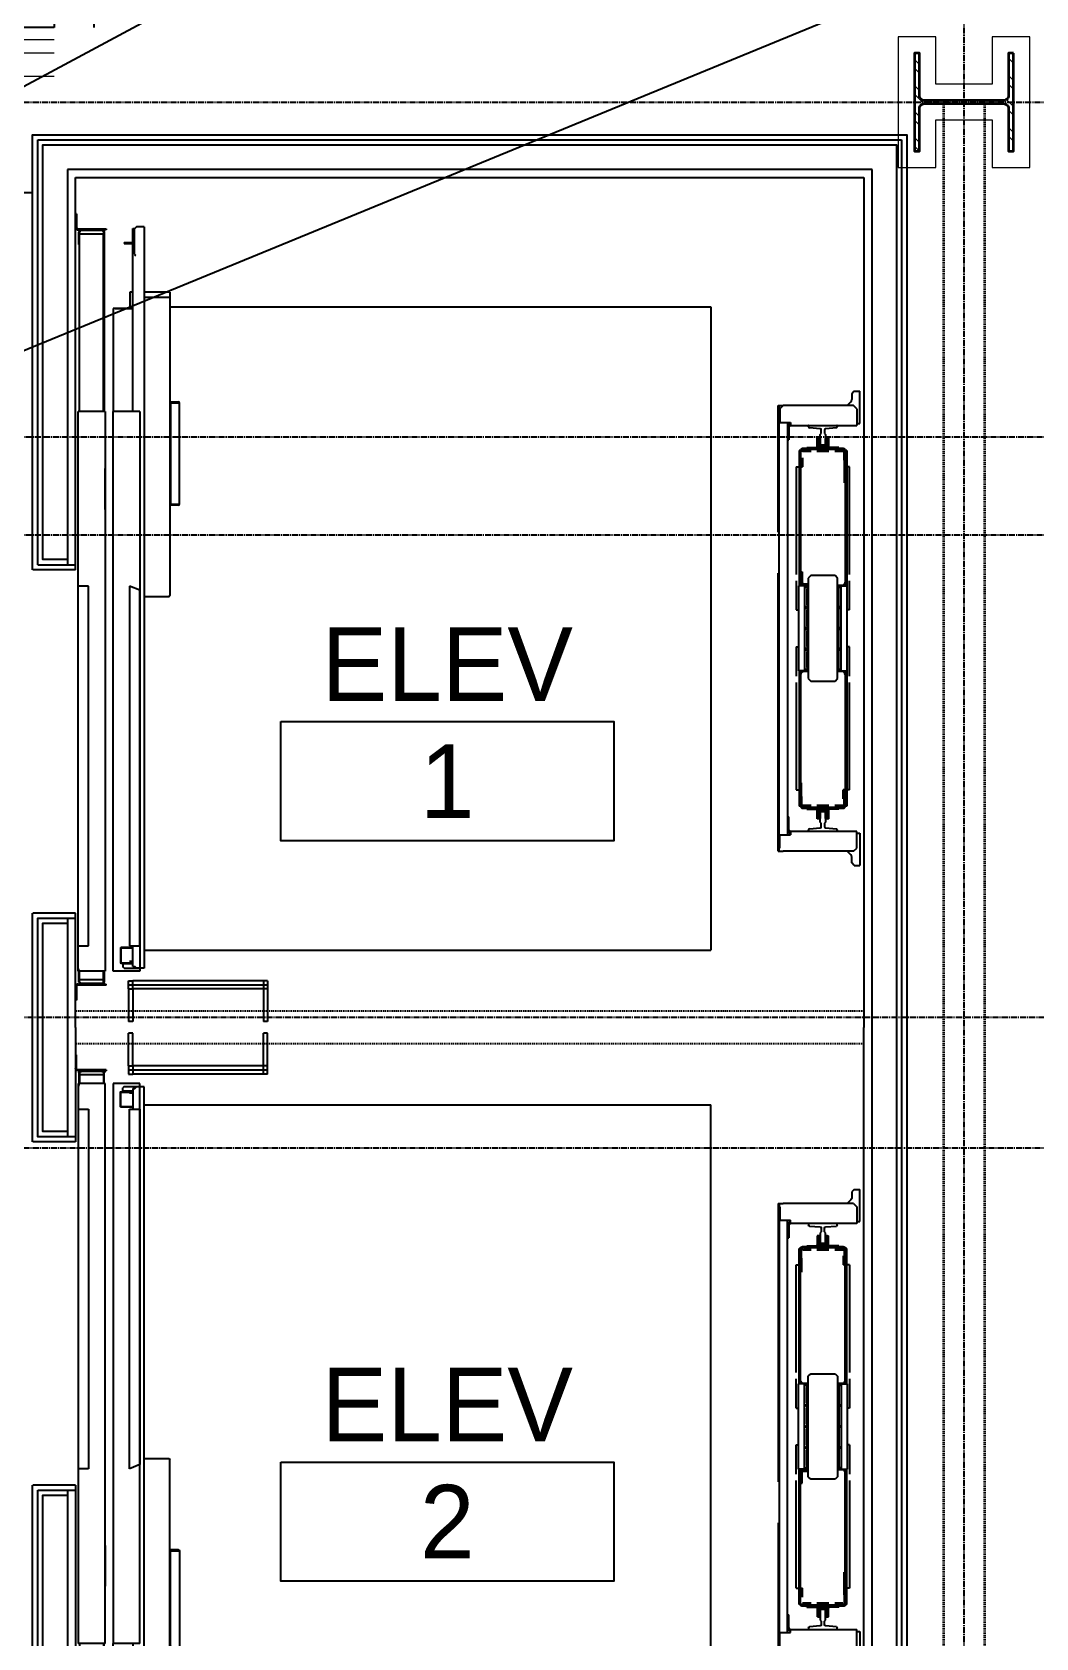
# Model space of a CAD drawing. Header units: inches. Extents: x -6955 to 13123, y -1334 to 3701.
# Drawn here: x 6319.3 to 6442.1, y 1777.6 to 1974.1 of the extents above; entities that cross this region are included whole.
import ezdxf
from ezdxf.enums import TextEntityAlignment as Align

# ---------------------------------------------------------------- set-up
doc = ezdxf.new("R2010")
doc.units = ezdxf.units.IN
doc.header["$MEASUREMENT"] = 0
doc.linetypes.add('CENTER2', pattern=[1.125, 0.75, -0.125, 0.125, -0.125])
doc.linetypes.add('HIDDEN2', pattern=[0.1875, 0.125, -0.0625])
for name, color, linetype, lineweight in [('A-Detl-Hatch', 1, 'Continuous', 18), ('A-Detl-Wide', 2, 'Continuous', 35), ('S-Detl-Hatch', 1, 'Continuous', 18), ('S-Detl-Wide', 3, 'Continuous', 35)]:
    doc.layers.add(name, color=color, linetype=linetype, lineweight=lineweight)
for name, color, linetype in [('A-Door', 7, 'Continuous'), ('A-Door-Head', 8, 'Continuous'), ('A-Flor-Case', 6, 'Continuous'), ('A-Flor-Evtr', 7, 'Continuous'), ('A-Flor-Pfix', 7, 'Continuous'), ('A-Grid(SmallScale)', 11, 'CENTER2'), ('A-Tag-Rm(Scale)', 7, 'Continuous'), ('A-Wall-Full', 7, 'Continuous'), ('A-Wall-Hatch Interior', 15, 'Continuous'), ('PIPESPC', 7, 'Continuous')]:
    doc.layers.add(name, color=color, linetype=linetype)
doc.layers.add('G-Anno-Nplt', color=140, linetype='Continuous', lineweight=18, plot=False)
doc.styles.add('G1DIM', font='arial.ttf')
doc.styles.add('ROMANS', font='ROMANS', dxfattribs={"height": 0.25})
doc.dimstyles.new('Aec-Arch-I-96', dxfattribs={"dimscale": 96, "dimtxt": 0.09375, "dimasz": 0.0625, "dimexe": 0.0625, "dimexo": 0.0625, "dimgap": 0.03125, "dimtad": 1, "dimdec": 3, "dimzin": 3, "dimdsep": 46, "dimlunit": 4, "dimtxsty": 'G1DIM', "dimblk": 'ARCHTICK', "dimcen": 0.09375, "dimclrt": 2, "dimazin": 2, "dimtfac": 0.75, "dimtdec": 3, "dimtix": 1, "dimtmove": 2, "dimatfit": 2, "dimldrblk": 'OPEN90', "dimfxl": 0.0625, "dimtolj": 1, "dimtzin": 0, "dimarcsym": 0})
doc.dimstyles.new('STANDARD$7', dxfattribs={"dimtxt": 0.09375, "dimasz": 0.125, "dimexe": 0.125, "dimexo": 0.09375, "dimgap": 0.0625, "dimtad": 1, "dimdec": 6, "dimzin": 3, "dimdsep": 46, "dimlunit": 4, "dimtxsty": 'ROMANS', "dimcen": 0.09375, "dimadec": 0, "dimazin": 0, "dimtfac": 0.09375, "dimtdec": 0, "dimtofl": 0, "dimtmove": 0, "dimatfit": 3, "dimfxl": 1, "dimfrac": 2, "dimtolj": 1, "dimtzin": 3, "dimarcsym": 0})

# ---------------------------------------------------------------- blocks, each defined once
blk = doc.blocks.new('Otis Elev. Gen 2')
at = {"layer": 'A-Flor-Evtr'}
for p, q in [((-71.91, 13.01), (-75.85, 13.01)), ((-75.85, 12.34), (-75.85, 13.01)), ((-75.85, 12.34), (-75.54, 12.02)), ((-75.54, 12.02), (-74.83, 12.02)), ((-74.55, 11.91), (-74.12, 11.47)), ((-73.72, 12.64), (-74.12, 12.25)), ((-74.12, 12.25), (-74.12, 3.62)), ((-73.72, 12.64), (-71.68, 12.64)), ((-71.91, 12.64), (-71.91, 13.01)), ((-71.68, 10.2), (-71.68, 12.64)), ((-19.94, 12.64), (-21.99, 12.64)), ((-21.99, 12.64), (-21.99, 10.2)), ((-21.76, 13.01), (-17.82, 13.01)), ((-21.76, 12.64), (-21.76, 13.01)), ((-19.55, 12.25), (-19.94, 12.64)), ((-19.55, 12.25), (-19.55, 3.62)), ((-19.12, 11.91), (-19.55, 11.47)), ((-18.13, 12.02), (-18.84, 12.02)), ((-17.82, 12.34), (-18.13, 12.02)), ((-17.82, 12.34), (-17.82, 13.01)), ((-71.68, 6.78), (-71.68, 10.2)), ((-71.64, 10.24), (-71.48, 10.24)), ((-71.36, 10.14), (-71.25, 8.8)), ((-68.96, 10.46), (-68.84, 10.46)), ((-68.96, 10.46), (-68.96, 9.16)), ((-68.84, 10.99), (-68.84, 6)), ((-68.72, 10.99), (-68.72, 6)), ((-68.61, 11.41), (-52.05, 11.41)), ((-68.61, 11.41), (-68.61, 11.23)), ((-68.61, 11.23), (-68.6, 11.23)), ((-67.43, 11.23), (-68.6, 11.23)), ((-67.43, 11.11), (-68.6, 11.11)), ((-68.6, 10.79), (-68.6, 11.11)), ((-68.6, 10.79), (-68.46, 10.79)), ((-68.57, 9.95), (-68.57, 10.79)), ((-68.46, 10.94), (-68.46, 9.95)), ((-67.43, 11.23), (-52.05, 11.23)), ((-67.43, 11.11), (-64.66, 11.11)), ((-53.44, 11.76), (-66.61, 11.76)), ((-66.61, 11.76), (-66.61, 11.41)), ((-52.98, 10.3), (-53.29, 9.99)), ((-53.29, 9.99), (-53.29, 7)), ((-40.69, 10.3), (-52.98, 10.3)), ((-49.09, 11.76), (-52.67, 11.76)), ((-52.11, 10.3), (-52.11, 10.85)), ((-41.62, 11.47), (-52.05, 11.47)), ((-52.05, 10.72), (-52.05, 11.47)), ((-41.62, 10.72), (-52.05, 10.72)), ((-52.05, 10.52), (-52.05, 10.3)), ((-51.99, 10.58), (-51.91, 10.58)), ((-51.85, 10.52), (-51.85, 10.3)), ((-49.49, 10.52), (-49.49, 10.3)), ((-49.43, 10.58), (-49.35, 10.58)), ((-49.29, 10.52), (-49.29, 10.3)), ((-49.09, 11.76), (-49.09, 11.47)), ((-46.93, 10.52), (-46.93, 10.3)), ((-46.87, 10.58), (-46.79, 10.58)), ((-46.73, 10.52), (-46.73, 10.3)), ((-41, 11.76), (-44.58, 11.76)), ((-44.58, 11.76), (-44.58, 11.47)), ((-44.37, 10.52), (-44.37, 10.3)), ((-44.32, 10.58), (-44.24, 10.58)), ((-44.18, 10.52), (-44.18, 10.3)), ((-41.82, 10.52), (-41.82, 10.3)), ((-41.76, 10.58), (-41.68, 10.58)), ((-41.62, 10.72), (-41.62, 11.47)), ((-41.62, 11.41), (-25.06, 11.41)), ((-41.62, 11.23), (-26.24, 11.23)), ((-41.62, 10.52), (-41.62, 10.3)), ((-41.56, 10.85), (-41.56, 10.3)), ((-40.38, 9.99), (-40.69, 10.3)), ((-40.38, 7), (-40.38, 9.99)), ((-27.06, 11.76), (-40.23, 11.76)), ((-27.06, 11.76), (-27.06, 11.41)), ((-27.06, 11.23), (-27.06, 10.97)), ((-26.04, 11.09), (-27.06, 11.09)), ((-25.96, 10.97), (-27.06, 10.97)), ((-25.07, 11.23), (-26.24, 11.23)), ((-26.24, 11.23), (-26.24, 11.11)), ((-25.07, 11.11), (-26.24, 11.11)), ((-25.21, 9.95), (-25.21, 10.97)), ((-25.1, 11.09), (-25.19, 11.09)), ((-25.1, 9.95), (-25.1, 11.09)), ((-25.07, 11.23), (-25.06, 11.23)), ((-25.06, 11.41), (-25.06, 11.23)), ((-24.95, 6), (-24.95, 10.99)), ((-24.83, 6), (-24.83, 10.99)), ((-24.71, 10.46), (-24.83, 10.46)), ((-24.71, 10.46), (-24.71, 9.16)), ((-22.42, 8.8), (-22.31, 10.14)), ((-22.19, 10.24), (-22.03, 10.24)), ((-21.99, 10.2), (-21.99, 6.78)), ((-71.25, 8.18), (-71.36, 6.85)), ((-71.12, 8.69), (-70.67, 8.69)), ((-70.67, 8.3), (-71.12, 8.3)), ((-70.67, 8.69), (-70.55, 8.8)), ((-70.55, 8.18), (-70.67, 8.3)), ((-70.55, 8.8), (-69.28, 8.8)), ((-69.28, 8.18), (-70.55, 8.18)), ((-70.15, 9.2), (-69.08, 9.2)), ((-70.15, 9.08), (-70.15, 9.2)), ((-70.15, 9.08), (-69.08, 9.08)), ((-70.15, 9.07), (-69.15, 9.07)), ((-70.15, 8.88), (-70.15, 9.07)), ((-69.23, 8.88), (-70.15, 8.88)), ((-70.15, 8.88), (-70.09, 8.82)), ((-70.15, 8.11), (-70.09, 8.17)), ((-70.15, 8.11), (-69.23, 8.11)), ((-70.15, 7.91), (-70.15, 8.11)), ((-69.15, 7.91), (-70.15, 7.91)), ((-69.08, 7.91), (-70.15, 7.91)), ((-70.15, 7.91), (-70.15, 7.79)), ((-69.27, 8.82), (-70.09, 8.82)), ((-70.09, 8.17), (-69.27, 8.17)), ((-69.9, 9.08), (-69.9, 9.07)), ((-69.9, 7.91), (-69.9, 7.91)), ((-69.51, 9.08), (-69.51, 9.07)), ((-69.51, 7.91), (-69.51, 7.91)), ((-69.28, 8.8), (-69.24, 8.77)), ((-69.24, 8.22), (-69.28, 8.18)), ((-69.15, 9.01), (-69.27, 8.82)), ((-69.15, 7.98), (-69.27, 8.17)), ((-69.24, 8.77), (-69.24, 8.22)), ((-69.21, 8.76), (-69.03, 8.88)), ((-69.21, 8.23), (-69.21, 8.76)), ((-69.03, 8.1), (-69.21, 8.23)), ((-69.15, 8.19), (-69.15, 8.8)), ((-68.96, 8.96), (-68.96, 8.03)), ((-68.96, 8.88), (-68.96, 8.1)), ((-68.57, 7.74), (-68.57, 9.24)), ((-68.46, 9.24), (-68.46, 7.74)), ((-25.21, 7.74), (-25.21, 9.24)), ((-25.1, 7.74), (-25.1, 9.24)), ((-24.71, 8.03), (-24.71, 8.96)), ((-24.71, 8.1), (-24.71, 8.88)), ((-24.64, 8.88), (-24.46, 8.76)), ((-24.64, 8.1), (-24.46, 8.23)), ((-24.59, 9.2), (-23.52, 9.2)), ((-24.59, 9.08), (-23.52, 9.08)), ((-23.52, 7.91), (-24.59, 7.91)), ((-24.52, 9.07), (-23.52, 9.07)), ((-24.52, 9.01), (-24.4, 8.82)), ((-24.52, 8.8), (-24.52, 8.19)), ((-24.52, 7.98), (-24.4, 8.17)), ((-23.52, 7.91), (-24.52, 7.91)), ((-24.46, 8.76), (-24.46, 8.23)), ((-23.52, 8.88), (-24.44, 8.88)), ((-24.44, 8.11), (-23.52, 8.11)), ((-24.43, 8.77), (-24.39, 8.8)), ((-24.43, 8.22), (-24.43, 8.77)), ((-24.39, 8.18), (-24.43, 8.22)), ((-23.58, 8.82), (-24.4, 8.82)), ((-24.4, 8.17), (-23.58, 8.17)), ((-24.39, 8.8), (-23.12, 8.8)), ((-23.12, 8.18), (-24.39, 8.18)), ((-24.16, 9.07), (-24.16, 9.08)), ((-24.16, 7.91), (-24.16, 7.91)), ((-23.77, 9.07), (-23.77, 9.08)), ((-23.77, 7.91), (-23.77, 7.91)), ((-23.52, 8.88), (-23.58, 8.82)), ((-23.52, 8.11), (-23.58, 8.17)), ((-23.52, 9.08), (-23.52, 9.2)), ((-23.52, 9.07), (-23.52, 8.88)), ((-23.52, 8.11), (-23.52, 7.91)), ((-23.52, 7.91), (-23.52, 7.79)), ((-23.12, 8.8), (-23, 8.69)), ((-23, 8.3), (-23.12, 8.18)), ((-23, 8.69), (-22.55, 8.69)), ((-22.55, 8.3), (-23, 8.3)), ((-22.31, 6.85), (-22.42, 8.18)), ((-71.68, 4.53), (-71.68, 6.78)), ((-71.48, 6.74), (-71.64, 6.74)), ((-69.08, 7.79), (-70.15, 7.79)), ((-68.96, 6.52), (-68.96, 7.82)), ((-68.96, 6.52), (-68.84, 6.52)), ((-68.57, 5.89), (-68.57, 7.04)), ((-68.46, 7.04), (-68.46, 6.01)), ((-67.71, 6.01), (-66.61, 6.01)), ((-66.61, 5.76), (-66.61, 6.01)), ((-53.76, 5.94), (-52.49, 5.94)), ((-53.76, 5.76), (-53.76, 5.94)), ((-53.29, 7), (-52.98, 6.68)), ((-52.98, 6.68), (-40.69, 6.68)), ((-52.29, 6.13), (-52.29, 6.68)), ((-52.11, 6.13), (-52.11, 6.68)), ((-52.05, 6.68), (-52.05, 6.46)), ((-52.05, 6.26), (-41.62, 6.26)), ((-52.05, 6.26), (-52.05, 5.51)), ((-51.99, 6.41), (-51.91, 6.41)), ((-51.85, 6.68), (-51.85, 6.46)), ((-49.49, 6.68), (-49.49, 6.46)), ((-49.43, 6.41), (-49.35, 6.41)), ((-49.29, 6.68), (-49.29, 6.46)), ((-46.93, 6.68), (-46.93, 6.46)), ((-46.87, 6.41), (-46.79, 6.41)), ((-46.73, 6.68), (-46.73, 6.46)), ((-44.37, 6.68), (-44.37, 6.46)), ((-44.32, 6.41), (-44.24, 6.41)), ((-44.18, 6.68), (-44.18, 6.46)), ((-41.82, 6.68), (-41.82, 6.46)), ((-41.76, 6.41), (-41.68, 6.41)), ((-41.62, 6.68), (-41.62, 6.46)), ((-41.62, 6.26), (-41.62, 5.51)), ((-41.56, 6.68), (-41.56, 6.13)), ((-40.69, 6.68), (-40.38, 7)), ((-25.27, 6.05), (-25.07, 6.05)), ((-25.21, 6.05), (-25.21, 7.04)), ((-25.1, 6.19), (-25.1, 7.04)), ((-24.71, 6.52), (-24.83, 6.52)), ((-24.71, 6.52), (-24.71, 7.82)), ((-23.52, 7.79), (-24.59, 7.79)), ((-22.03, 6.74), (-22.19, 6.74)), ((-21.99, 6.78), (-21.99, 4.53)), ((-72.04, 4.53), (-71.68, 4.53)), ((-72.04, 3.23), (-72.04, 4.53)), ((-72.04, 4.16), (-21.57, 4.16)), ((-71.48, 4.33), (-69.9, 4.33)), ((-69.9, 4.16), (-69.9, 4.33)), ((-68.61, 5.76), (-52.05, 5.76)), ((-68.61, 5.76), (-68.61, 5.58)), ((-68.61, 5.58), (-52.05, 5.58)), ((-68.48, 5.89), (-68.57, 5.89)), ((-66.61, 5.89), (-67.63, 5.89)), ((-66.61, 5.22), (-66.61, 5.58)), ((-66.61, 5.22), (-53.44, 5.22)), ((-52.67, 5.22), (-49.09, 5.22)), ((-52.05, 5.51), (-41.62, 5.51)), ((-49.09, 5.22), (-49.09, 5.51)), ((-44.58, 5.22), (-44.58, 5.51)), ((-44.58, 5.22), (-41, 5.22)), ((-41.62, 5.76), (-25.06, 5.76)), ((-41.62, 5.58), (-25.06, 5.58)), ((-40.23, 5.22), (-27.06, 5.22)), ((-26.24, 5.88), (-27.94, 5.88)), ((-27.06, 5.22), (-27.06, 5.58)), ((-26.24, 5.88), (-25.07, 5.88)), ((-25.06, 5.76), (-25.06, 5.58)), ((-22.19, 4.33), (-23.77, 4.33)), ((-23.77, 4.16), (-23.77, 4.33)), ((-21.99, 4.53), (-21.57, 4.53)), ((-21.63, 4.16), (-21.63, 4.53)), ((-21.57, 3.23), (-21.57, 4.53)), ((-74.12, 3.62), (-73.72, 3.23)), ((-74.12, 3.02), (-74.12, 3.62)), ((-19.55, 3.14), (-74.12, 3.14)), ((-58.61, 3.02), (-74.12, 3.02)), ((-73.72, 3.23), (-72.04, 3.23)), ((-19.55, 3.02), (-53.61, 3.02)), ((-19.94, 3.23), (-21.57, 3.23)), ((-19.55, 3.02), (-19.55, 3.62)), ((-86.2, -71.44), (-86.2, -5.24)), ((-86.2, -5.24), (-7.46, -5.24)), ((-7.46, -74.6), (-7.46, -5.24)), ((-3.71, -59.49), (-3.71, -75.99)), ((-3.71, -59.49), (1.29, -59.49)), ((-3.71, -59.99), (1.29, -59.99)), ((-3.21, -76.49), (-3.21, -59.49)), ((-2.71, -59.49), (-2.71, -75.99)), ((1.29, -59.49), (1.29, -59.99)), ((-74.54, -71.32), (-74.54, -70.38)), ((-74.48, -71.32), (-74.48, -70.38)), ((-74.42, -70.26), (-74.42, -70.32)), ((-62.04, -70.26), (-74.42, -70.26)), ((-74.42, -71.36), (-74.42, -70.32)), ((-62.04, -70.26), (-62.04, -70.32)), ((-62.04, -71.36), (-62.04, -70.32)), ((-61.92, -70.38), (-61.92, -71.32)), ((-87.96, -71.44), (-87.96, -74.6)), ((-87.96, -71.44), (-50.86, -71.44)), ((-87.32, -71.44), (-87.32, -74.6)), ((-74.42, -71.36), (-62.04, -71.36)), ((-73.67, -71.38), (-74.42, -71.38)), ((-73.67, -71.44), (-73.67, -71.38)), ((-50.75, -74.6), (-50.75, -71.55)), ((-95.97, -74.6), (-95.97, -75.55)), ((-95.97, -74.6), (-5.26, -74.6)), ((-5.26, -74.6), (-5.26, -75.55)), ((-95.97, -75.55), (-95.74, -75.78)), ((-95.78, -75.96), (-95.78, -75.74)), ((-73.39, -75.96), (-95.78, -75.96)), ((-92.61, -75.78), (-95.74, -75.78)), ((-94.04, -77.03), (-94.04, -75.96)), ((-93.93, -77.03), (-93.93, -75.96)), ((-92.61, -75.78), (-92.49, -75.67)), ((-92.49, -75.67), (-92.37, -75.78)), ((-87.96, -75.96), (-87.96, -76.36)), ((-87.96, -76.36), (-85.98, -76.36)), ((-85.98, -78.16), (-85.98, -75.96)), ((-85.97, -75.96), (-85.97, -78.39)), ((-73.39, -75.13), (-73.39, -78.4)), ((-73.39, -75.13), (-4.87, -75.13)), ((-51.5, -75.13), (-52, -76.38)), ((-52, -76.38), (-8, -76.38)), ((-8, -75.13), (-51.5, -75.13)), ((-5.46, -75.96), (-8.05, -75.96)), ((-8, -76.38), (-8, -75.13)), ((-7.76, -75.96), (-7.76, -77.39)), ((-7.71, -75.96), (-7.71, -77.39)), ((-6.05, -76.13), (-6.05, -76.4)), ((-6.04, -76.07), (-6.02, -76.07)), ((-6, -76.13), (-6, -76.4)), ((-5.92, -77.39), (-5.92, -76.13)), ((-5.87, -75.96), (-5.87, -76.13)), ((-5.87, -77.39), (-5.87, -76.13)), ((-5.79, -75.96), (-5.79, -77.21)), ((-5.5, -75.78), (-5.26, -75.55)), ((-5.46, -75.96), (-5.46, -75.74)), ((-5.24, -77.05), (-5.24, -75.13)), ((-4.87, -75.13), (-4.87, -78.4)), ((-3.71, -76.49), (-3.71, -75.99)), ((-2.71, -75.99), (-3.71, -75.99)), ((-2.71, -76.49), (-3.71, -76.49)), ((-2.71, -76.49), (-2.71, -75.99)), ((-2.71, -75.99), (1.29, -75.99)), ((-2.71, -76.49), (1.29, -76.49)), ((1.29, -75.99), (1.29, -76.49)), ((-94.04, -77.03), (-93.93, -77.03)), ((-85.97, -78.16), (-85.98, -78.16)), ((-85.97, -78.39), (-73.39, -78.39)), ((-4.87, -78.4), (-73.39, -78.4)), ((-7.65, -77.45), (-5.98, -77.45)), ((-7.65, -77.5), (-5.98, -77.5)), ((-5.79, -77.21), (-5.87, -77.21)), ((-5.79, -77.21), (-5.4, -77.21)), ((-5.24, -77.05), (-5.4, -77.21)), ((-95.71, -82.68), (-95.71, -79.25)), ((-95.71, -79.25), (-95.59, -79.25)), ((-95.59, -79.25), (-95.59, -82.68)), ((-95.52, -79.74), (-95.59, -79.74)), ((-95.59, -79.81), (-95.52, -79.81)), ((-95.52, -79.74), (-95.52, -82.3)), ((-95.32, -79.55), (-95.32, -79.47)), ((-95.32, -79.47), (-73.39, -79.47)), ((-95.32, -79.55), (-95.08, -79.55)), ((-95.08, -79.47), (-95.08, -79.57)), ((-95.08, -79.57), (-95.08, -82.5)), ((-73.39, -79.57), (-95.08, -79.57)), ((-73.39, -79.38), (-73.39, -82.66)), ((-73.39, -79.38), (-4.87, -79.38)), ((-61.39, -79.38), (-66.39, -79.38)), ((-4.87, -79.38), (-4.87, -82.66)), ((-4.87, -79.47), (-3.59, -79.47)), ((-3.82, -79.57), (-4.87, -79.57)), ((-3.82, -79.47), (-3.82, -79.57)), ((-3.59, -79.55), (-3.82, -79.55)), ((-3.82, -79.57), (-3.82, -82.5)), ((-3.59, -79.55), (-3.59, -79.47)), ((-3.39, -79.74), (-3.31, -79.74)), ((-3.39, -79.74), (-3.39, -82.3)), ((-3.31, -79.81), (-3.39, -79.81)), ((-3.19, -79.25), (-3.31, -79.25)), ((-3.31, -82.68), (-3.31, -79.25)), ((-3.19, -79.25), (-3.19, -82.68)), ((-73.39, -82.5), (-95.32, -82.5)), ((-93.82, -82.58), (-93.82, -82.5)), ((-52, -81.41), (-52, -82.66)), ((-8, -81.41), (-52, -81.41)), ((-8, -82.66), (-8, -81.41)), ((-5.08, -82.58), (-5.08, -82.5)), ((-3.59, -82.5), (-4.87, -82.5)), ((-97.56, -82.87), (-97.56, -82.99)), ((-97.56, -82.87), (-95.91, -82.87)), ((-93.82, -82.58), (-95.32, -82.58)), ((-4.87, -82.66), (-73.39, -82.66)), ((-3.59, -82.58), (-5.08, -82.58)), ((-3, -82.87), (-1.34, -82.87)), ((-1.34, -82.87), (-1.34, -82.99))]:
    blk.add_line(p, q, dxfattribs=at)
at = {"layer": 'A-Flor-Evtr', "linetype": 'HIDDEN2'}
blk.add_line((0, 13.51), (0, -82.99), dxfattribs=at)
at = {"layer": 'A-Flor-Evtr'}
for centre, radius, start, end in [((-74.83, 11.63), 0.394, 45, 90), ((-18.84, 11.63), 0.394, 90, 135), ((-71.64, 10.2), 0.0394, 90, 180), ((-71.48, 10.13), 0.118, 4.6316, 90), ((-68.6, 10.99), 0.241, 90, 180), ((-68.6, 10.99), 0.118, 90, 180), ((-52.49, 10.85), 0.376, 0, 90), ((-51.99, 10.52), 0.0591, 90, 180), ((-51.91, 10.52), 0.0591, 360, 90), ((-51.79, 10.48), 0.0591, 180, 273.6144), ((-50.67, -7.26), 17.72, 86.3856, 93.6144), ((-49.55, 10.48), 0.0591, 266.3856, 360), ((-49.43, 10.52), 0.0591, 90, 180), ((-49.35, 10.52), 0.0591, 360, 90), ((-49.23, 10.48), 0.0591, 180, 273.6144), ((-48.11, -7.26), 17.72, 86.3856, 93.6144), ((-46.99, 10.48), 0.0591, 266.3856, 360), ((-46.87, 10.52), 0.0591, 90, 180), ((-46.79, 10.52), 0.0591, 360, 90), ((-46.67, 10.48), 0.0591, 180, 273.6144), ((-45.55, -7.26), 17.72, 86.3856, 93.6144), ((-44.43, 10.48), 0.0591, 266.3856, 360), ((-44.32, 10.52), 0.0591, 90, 180), ((-44.24, 10.52), 0.0591, 360, 90), ((-44.12, 10.48), 0.0591, 180, 273.6144), ((-43, -7.26), 17.72, 86.3856, 93.6144), ((-41.88, 10.48), 0.0591, 266.3856, 360), ((-41.76, 10.52), 0.0591, 90, 180), ((-41.68, 10.52), 0.0591, 360, 90), ((-41.18, 10.85), 0.376, 90, 180), ((-25.07, 10.99), 0.241, 0, 90), ((-25.07, 10.99), 0.118, 0, 90), ((-22.19, 10.13), 0.118, 90, 175.3684), ((-22.03, 10.2), 0.0394, 0, 90), ((-71.12, 8.81), 0.126, 184.6316, 270), ((-71.12, 8.17), 0.126, 90, 175.3684), ((-69.15, 8.88), 0.19, 0, 90), ((-69.15, 8.88), 0.125, 0, 90), ((-69.15, 8.1), 0.19, 270, 0), ((-69.15, 8.1), 0.125, 270, 0), ((-69.08, 8.96), 0.238, 0, 90), ((-69.08, 8.96), 0.118, 0, 90), ((-69.08, 8.03), 0.238, 270, 0), ((-69.08, 8.03), 0.118, 270, 0), ((-24.59, 8.96), 0.238, 90, 180), ((-24.59, 8.03), 0.238, 180, 270), ((-24.59, 8.96), 0.118, 90, 180), ((-24.52, 8.88), 0.19, 90, 180), ((-24.52, 8.1), 0.19, 180, 270), ((-24.59, 8.03), 0.118, 180, 270), ((-24.52, 8.88), 0.125, 90, 180), ((-24.52, 8.1), 0.125, 180, 270), ((-22.55, 8.81), 0.126, 270, 355.3684), ((-22.55, 8.17), 0.126, 4.6316, 90), ((-71.64, 6.78), 0.0394, 180, 270), ((-71.48, 6.86), 0.118, 270, 355.3684), ((-68.6, 6), 0.241, 180, 270), ((-68.6, 6), 0.118, 180, 270), ((-52.49, 6.13), 0.376, 270, 0), ((-52.49, 6.13), 0.197, 270, 0), ((-51.99, 6.46), 0.0591, 180, 270), ((-51.91, 6.46), 0.0591, 270, 0), ((-51.79, 6.5), 0.0591, 86.3856, 180), ((-50.67, 24.24), 17.72, 266.3856, 273.6144), ((-49.55, 6.5), 0.0591, 0, 93.6144), ((-49.43, 6.46), 0.0591, 180, 270), ((-49.35, 6.46), 0.0591, 270, 0), ((-49.23, 6.5), 0.0591, 86.3856, 180), ((-48.11, 24.24), 17.72, 266.3856, 273.6144), ((-46.99, 6.5), 0.0591, 0, 93.6144), ((-46.87, 6.46), 0.0591, 180, 270), ((-46.79, 6.46), 0.0591, 270, 0), ((-46.67, 6.5), 0.0591, 86.3856, 180), ((-45.55, 24.24), 17.72, 266.3856, 273.6144), ((-44.43, 6.5), 0.0591, 0, 93.6144), ((-44.32, 6.46), 0.0591, 180, 270), ((-44.24, 6.46), 0.0591, 270, 0), ((-44.12, 6.5), 0.0591, 86.3856, 180), ((-43, 24.24), 17.72, 266.3856, 273.6144), ((-41.88, 6.5), 0.0591, 0, 93.6144), ((-41.76, 6.46), 0.0591, 180, 270), ((-41.68, 6.46), 0.0591, 270, 0), ((-41.18, 6.13), 0.376, 180, 270), ((-25.07, 6), 0.241, 270, 0), ((-25.07, 6), 0.118, 270, 0), ((-22.19, 6.86), 0.118, 184.6316, 270), ((-22.03, 6.78), 0.0394, 270, 0), ((-71.48, 4.53), 0.365, 180, 270), ((-71.48, 4.53), 0.197, 180, 270), ((-22.19, 4.53), 0.365, 270, 0), ((-22.19, 4.53), 0.197, 270, 0), ((-74.42, -70.38), 0.119, 90, 180), ((-74.42, -70.38), 0.0591, 90, 180), ((-62.04, -70.38), 0.119, 0, 90), ((-74.42, -71.32), 0.119, 180, 270), ((-74.42, -71.32), 0.0591, 180, 270), ((-62.04, -71.32), 0.119, 270, 0), ((-50.86, -71.55), 0.111, 0, 90), ((-5.96, -76.13), 0.0886, 0, 180), ((-5.96, -76.13), 0.0408, 0, 180), ((-5.97, -75.96), 0.133, 303.3328, 318.0445), ((-7.65, -77.39), 0.111, 180, 270), ((-7.65, -77.39), 0.063, 180, 270), ((-5.98, -77.39), 0.111, 270, 0), ((-5.98, -77.39), 0.063, 270, 0), ((-95.32, -79.74), 0.276, 90, 180), ((-95.32, -79.74), 0.197, 90, 180), ((-3.59, -79.74), 0.276, 0, 90), ((-3.59, -79.74), 0.197, 0, 90), ((-95.32, -82.3), 0.276, 180, 270), ((-95.32, -82.3), 0.197, 180, 270), ((-3.59, -82.3), 0.276, 270, 0), ((-3.59, -82.3), 0.197, 270, 0), ((-95.91, -82.68), 0.315, 270, 0), ((-95.91, -82.68), 0.197, 270, 0), ((-3, -82.68), 0.315, 180, 270), ((-3, -82.68), 0.197, 180, 270)]:
    blk.add_arc(centre, radius, start, end, dxfattribs=at)
at = {"layer": 'A-Wall-Full'}
for p, q in [((-102, -82.99), (-102, 13.51)), ((-102, 13.51), (2, 13.51)), ((-54, -82.99), (-102, -82.99)), ((-54, -82.99), (-54, -88.24)), ((2, -82.99), (-12, -82.99)), ((-12, -82.99), (-12, -88.24))]:
    blk.add_line(p, q, dxfattribs=at)
blk = doc.blocks.new('Elev-otis gen2')
at = {"layer": 'A-Wall-Full'}
for points in [[(57.25, -109), (4, -109), (4, -2), (222.5, -2), (222.5, -109), (169.25, -109)], [(127.25, -109), (99.25, -109)]]:
    blk.add_lwpolyline(points, dxfattribs=at)
at = {"layer": 'A-Wall-Hatch Interior'}
for p, q in [((4.625, -108.375), (4.625, -2.625)), ((4.625, -2.625), (221.875, -2.625)), ((218.25, -6.25), (8.25, -6.25)), ((8.25, -6.25), (8.25, -104.75)), ((56.625, -108.375), (56.625, -103.75)), ((169.875, -108.375), (169.875, -103.75)), ((8.25, -104.75), (56.625, -104.75)), ((99.875, -104.75), (126.625, -104.75)), ((169.875, -104.75), (218.25, -104.75)), ((56.625, -108.375), (4.625, -108.375)), ((221.875, -108.375), (169.875, -108.375))]:
    blk.add_line(p, q, dxfattribs=at)
for points in [[(56, -104.75), (56, -107.75), (5.25, -107.75), (5.25, -3.25), (221.25, -3.25), (221.25, -107.75), (170.5, -107.75), (170.5, -104.75)], [(126.625, -103.75), (126.625, -108.375), (99.875, -108.375), (99.875, -103.75)], [(126, -104.75), (126, -107.75), (100.5, -107.75), (100.5, -104.75)]]:
    blk.add_lwpolyline(points, dxfattribs=at)
blk.add_blockref('Otis Elev. Gen 2', (111.25, -20.758))
at = {"xscale": -1}
blk.add_blockref('Otis Elev. Gen 2', (115.25, -20.758), dxfattribs=at)
blk = doc.blocks.new('*U19')
at = {"layer": 'A-Detl-Hatch'}
h = blk.add_hatch(dxfattribs=at)
h.set_pattern_fill('ANSI32', color=256, scale=6, style=0)
h.set_pattern_definition([(45, (0, -6.06), (-1.591, 1.591), []), (45, (1.0607, -6.06), (-1.591, 1.591), [])])
edge = h.paths.add_edge_path()
edge.add_line((6, -12.12), (6, -11.515))
edge.add_line((6, -11.515), (0.795, -11.515))
edge.add_arc((0.795, -10.915), 0.6, 180, 270, ccw=False)
edge.add_line((0.195, -10.915), (0.195, -1.205))
edge.add_arc((0.795, -1.205), 0.6, 90, 180, ccw=False)
edge.add_line((0.795, -0.605), (6, -0.605))
edge.add_line((6, -0.605), (6, 0))
edge.add_line((6, 0), (-6, 0))
edge.add_line((-6, 0), (-6, -0.605))
edge.add_line((-6, -0.605), (-0.795, -0.605))
edge.add_arc((-0.795, -1.205), 0.6, 0, 90, ccw=False)
edge.add_line((-0.195, -1.205), (-0.195, -10.915))
edge.add_arc((-0.795, -10.915), 0.6, 270, 360, ccw=False)
edge.add_line((-0.795, -11.515), (-6, -11.515))
edge.add_line((-6, -11.515), (-6, -12.12))
edge.add_line((-6, -12.12), (6, -12.12))
at = {"color": 0, "linetype": 'ByBlock'}
blk.add_lwpolyline([(6, -12.12), (6, -11.515), (0.795, -11.515, -0.4142136), (0.195, -10.915), (0.195, -1.205, -0.4142136), (0.795, -0.605), (6, -0.605), (6, 0), (-6, 0), (-6, -0.605), (-0.795, -0.605, -0.4142136), (-0.195, -1.205), (-0.195, -10.915, -0.4142136), (-0.795, -11.515), (-6, -11.515), (-6, -12.12)], format="xyb", close=True, dxfattribs=at)
blk = doc.blocks.new('W12X65')
at = {"layer": 'S-Detl-Hatch'}
blk.add_lwpolyline([(13860.59, -7310.28), (13860.59, -7305.67), (13854.79, -7305.67), (13854.79, -7298.76), (13860.59, -7298.76), (13860.59, -7294.16), (13844.59, -7294.16), (13844.59, -7298.76), (13850.4, -7298.76), (13850.4, -7305.67), (13844.59, -7305.67), (13844.59, -7310.28)], close=True, dxfattribs=at)
at = {"layer": 'A-Detl-Wide'}
blk.add_blockref('*U19', (13852.59, -7296.16), dxfattribs=at)
blk = doc.blocks.new('shower head')
for p, q in [((0.5, 0.25), (4.48, 0.25)), ((6.04, 1.5), (4.5, 1.5)), ((0.5, -0.25), (4.48, -0.25)), ((6.02, -1.5), (4.49, -1.5))]:
    blk.add_line(p, q)
blk.add_lwpolyline([(0, -1.12), (0.5, -1.12), (0.5, 1.12), (0, 1.12)], close=True)
at = {"extrusion": (0, 0, -1)}
for centre, start_param, end_param in [((4.5, 0), 4.878708, 10.826996), ((6.02, 0), 6.265998, 9.430839)]:
    blk.add_ellipse(centre, major_axis=(0, 1.5), ratio=0.483735, start_param=start_param, end_param=end_param, dxfattribs=at)
blk.add_open_spline([(4.48, 0.25), (4.49, 0.2), (4.49, 0.16), (4.49, 0.11), (4.5, 0.04), (4.5, -0.04), (4.49, -0.11), (4.49, -0.16), (4.49, -0.21), (4.48, -0.25)], degree=3, knots=[7.6339989, 7.6339989, 7.6339989, 7.6339989, 7.7552894, 7.7552894, 7.7552894, 7.9540134, 7.9540134, 7.9540134, 8.074038, 8.074038, 8.074038, 8.074038])
blk = doc.blocks.new('shower door')
at = {"layer": 'A-Flor-Case'}
for p, q in [((-31, -1), (-31, 0)), ((-29, 0), (-31, 0)), ((-29, -1), (-29, 0)), ((0, 0), (-2, 0)), ((-2, 0), (-2, -1)), ((-59.99, -1.26), (-57.99, -1.26)), ((-57.99, -2.26), (-57.99, -1.26)), ((-57.99, -1.76), (-31, -1.76)), ((-29, -1), (-31, -1)), ((-31, -1.26), (-29, -1.26)), ((-31, -2.26), (-31, -1.26)), ((-2, -0.5), (-29, -0.5)), ((-29, -1.26), (-29, -2.26)), ((0, -1), (-2, -1)), ((-2, -1), (0, -1)), ((-59.99, -2.26), (-57.99, -2.26)), ((-31, -2.26), (-29, -2.26))]:
    blk.add_line(p, q, dxfattribs=at)
blk = doc.blocks.new('30x34 shower')
at = {"layer": 'A-Flor-Pfix'}
for p, q in [((0, -34), (0, 0)), ((60, 0), (0, 0)), ((60, -34), (60, 0)), ((28.75, -16.18), (1.94, -1.94)), ((57, -1.5), (3, -1.5)), ((58.06, -1.94), (31.25, -16.18)), ((1.5, -3), (1.5, -29.5)), ((58.5, -3), (58.5, -29.5)), ((28.75, -17.82), (1.94, -30.56)), ((58.06, -30.56), (31.25, -17.82)), ((57, -31), (3, -31)), ((60, -34), (0, -34))]:
    blk.add_line(p, q, dxfattribs=at)
blk.add_circle((30, -17), 1.5, dxfattribs=at)
for centre, start, end in [((3, -3), 90, 180), ((57, -3), 0, 90), ((3, -29.5), 180, 270), ((57, -29.5), 270, 0)]:
    blk.add_arc(centre, 1.5, start, end, dxfattribs=at)
at = {"xscale": -1, "rotation": 179.9999999999999}
blk.add_blockref('shower door', (60, -34), dxfattribs=at)
at = {"layer": 'A-Flor-Pfix', "rotation": 180.0000000001253}
blk.add_blockref('shower head', (60, -16.5), dxfattribs=at)
blk = doc.blocks.new('36in door')
blk.add_lwpolyline([(-1.5, -36), (0, -36), (0, 0), (-1.5, 0)], close=True)
blk.add_arc((0, 0), 36, 180, 270)
blk = doc.blocks.new('Toiliet American Std Cadet Pro')
for p, q in [((0, 8.06), (0, -8.06)), ((5.84, 9.06), (1, 9.06)), ((6.84, 7.9), (6.84, 8.06)), ((7.53, 6.52), (7, 7.36)), ((7.69, -5.98), (7.69, 5.98)), ((7, -7.36), (7.53, -6.52)), ((1, -9.06), (5.84, -9.06)), ((6.84, -8.06), (6.84, -7.9))]:
    blk.add_line(p, q)
for centre, radius, start, end in [((1, 8.06), 1, 90, 180), ((5.84, 8.06), 1, 0, 90), ((7.84, 7.9), 1, 180, 212.4157), ((6.69, 5.98), 1, 0, 32.4157), ((10.89, 10.1), 4.91, 226.8784, 295.5831), ((10.89, -10.1), 4.91, 64.417, 133.1217), ((7.84, -7.9), 1, 147.5844, 180), ((6.69, -5.98), 1, 327.5844, 0), ((1, -8.06), 1, 180, 270), ((5.84, -8.06), 1, 270, 0)]:
    blk.add_arc(centre, radius, start, end)
for start_param, end_param in [(4.086017, 8.480354), (2.197169, 4.086017)]:
    blk.add_ellipse((18.39, 0), major_axis=(9.17, 0), ratio=0.762999, start_param=start_param, end_param=end_param)
blk = doc.blocks.new('_ArchTick')
at = {"color": 0, "linetype": 'ByBlock', "const_width": 0.15}
blk.add_lwpolyline([(-0.5, -0.5), (0.5, 0.5)], dxfattribs=at)
blk = doc.blocks.new('*D109')
at = {"layer": 'Defpoints', "color": 0, "transparency": 16777216}
for p in [(-42.8, 6.14), (-45.88, -60), (-43.26, -60)]:
    blk.add_point(p, dxfattribs=at)
at = {"layer": 'G-Anno-Nplt', "color": 0, "lineweight": -2, "transparency": 16777216}
for p, q in [((-44.3, 6.14), (-47.38, 6.14)), ((-45.88, 6.14), (-45.88, -60)), ((-44.76, -60), (-47.38, -60))]:
    blk.add_line(p, q, dxfattribs=at)
at = {"layer": 'G-Anno-Nplt', "color": 0, "lineweight": -2, "transparency": 16777216, "xscale": 1.5, "yscale": 1.5, "zscale": 1.5}
for p, rotation in [((-45.88, 6.14), 90), ((-45.88, -60), 270)]:
    blk.add_blockref('_ArchTick', p, dxfattribs=dict(at, rotation=rotation))
at = {"layer": 'G-Anno-Nplt', "transparency": 16777216, "insert": (-48.63, -26.93), "char_height": 2.25, "attachment_point": 5, "rotation": 90, "style": 'G1DIM'}
blk.add_mtext('\\A1;5\'-6{\\H0.750000x;\\S1/8;}"', dxfattribs=at)
blk = doc.blocks.new('_Open90')
at = {"color": 0, "linetype": 'ByBlock', "lineweight": -2}
for p, q in [((0, 0), (-1, 0)), ((-0.5, 0.5), (0, 0)), ((0, 0), (-0.5, -0.5))]:
    blk.add_line(p, q, dxfattribs=at)
blk = doc.blocks.new('*D110')
at = {"layer": 'Defpoints', "color": 0, "transparency": 16777216}
for p in [(0, 2.48), (-36, 0), (0, -3.5)]:
    blk.add_point(p, dxfattribs=at)
at = {"layer": 'G-Anno-Nplt', "color": 0, "lineweight": -2, "transparency": 16777216}
for p, q in [((-36, 1.5), (-36, 3.98)), ((0, -2), (0, 3.98)), ((-36, 2.48), (0, 2.48))]:
    blk.add_line(p, q, dxfattribs=at)
at = {"layer": 'G-Anno-Nplt', "color": 0, "lineweight": -2, "transparency": 16777216, "xscale": 1.5, "yscale": 1.5, "zscale": 1.5, "rotation": 180}
blk.add_blockref('_ArchTick', (-36, 2.48), dxfattribs=at)
at = {"layer": 'G-Anno-Nplt', "color": 0, "lineweight": -2, "transparency": 16777216, "xscale": 1.5, "yscale": 1.5, "zscale": 1.5}
blk.add_blockref('_ArchTick', (0, 2.48), dxfattribs=at)
at = {"layer": 'G-Anno-Nplt', "transparency": 16777216, "insert": (-18, 4.38), "char_height": 2.25, "attachment_point": 5, "style": 'G1DIM'}
blk.add_mtext('\\A1;3\'-0"', dxfattribs=at)
blk = doc.blocks.new('*D106')
at = {"layer": 'Defpoints', "color": 0, "transparency": 16777216}
for p in [(-76.12, 6.5), (-58.12, 7.25), (-76.12, 2.15)]:
    blk.add_point(p, dxfattribs=at)
at = {"layer": 'G-Anno-Nplt', "color": 0, "lineweight": -2, "transparency": 16777216}
for p, q in [((-76.12, 5), (-76.12, 0.65)), ((-58.12, 5.75), (-58.12, 0.65)), ((-58.12, 2.15), (-76.12, 2.15))]:
    blk.add_line(p, q, dxfattribs=at)
at = {"layer": 'G-Anno-Nplt', "color": 0, "lineweight": -2, "transparency": 16777216, "xscale": 1.5, "yscale": 1.5, "zscale": 1.5, "rotation": 180}
blk.add_blockref('_ArchTick', (-76.12, 2.15), dxfattribs=at)
at = {"layer": 'G-Anno-Nplt', "color": 0, "lineweight": -2, "transparency": 16777216, "xscale": 1.5, "yscale": 1.5, "zscale": 1.5}
blk.add_blockref('_ArchTick', (-58.12, 2.15), dxfattribs=at)
at = {"layer": 'G-Anno-Nplt', "transparency": 16777216, "insert": (-67.12, 4.05), "char_height": 2.25, "attachment_point": 5, "style": 'G1DIM'}
blk.add_mtext('\\A1;1\'-6"', dxfattribs=at)
blk = doc.blocks.new('*D107')
at = {"layer": 'Defpoints', "color": 0, "transparency": 16777216}
for p in [(0, 0), (-7.85, -60), (0, -60)]:
    blk.add_point(p, dxfattribs=at)
at = {"layer": 'G-Anno-Nplt', "color": 0, "lineweight": -2, "transparency": 16777216}
for p, q in [((-1.5, 0), (-9.35, 0)), ((-7.85, 0), (-7.85, -60)), ((-1.5, -60), (-9.35, -60))]:
    blk.add_line(p, q, dxfattribs=at)
at = {"layer": 'G-Anno-Nplt', "color": 0, "lineweight": -2, "transparency": 16777216, "xscale": 1.5, "yscale": 1.5, "zscale": 1.5}
for p, rotation in [((-7.85, 0), 90), ((-7.85, -60), 270)]:
    blk.add_blockref('_ArchTick', p, dxfattribs=dict(at, rotation=rotation))
at = {"layer": 'G-Anno-Nplt', "transparency": 16777216, "insert": (-9.75, -30), "char_height": 2.25, "attachment_point": 5, "rotation": 90, "style": 'G1DIM'}
blk.add_mtext('\\A1;5\'-0"', dxfattribs=at)
blk = doc.blocks.new('*D108')
at = {"layer": 'Defpoints', "color": 0, "transparency": 16777216}
for p in [(-76.12, -58), (-76.12, -60), (-69.22, -60)]:
    blk.add_point(p, dxfattribs=at)
at = {"layer": 'G-Anno-Nplt', "color": 0, "lineweight": -2, "transparency": 16777216}
for p, q in [((-69.22, -58), (-69.22, -56.5)), ((-74.62, -58), (-67.72, -58)), ((-69.22, -58), (-69.22, -60)), ((-74.62, -60), (-67.72, -60)), ((-69.22, -60), (-69.22, -61.5))]:
    blk.add_line(p, q, dxfattribs=at)
at = {"layer": 'G-Anno-Nplt', "color": 0, "lineweight": -2, "transparency": 16777216, "xscale": 1.5, "yscale": 1.5, "zscale": 1.5}
for p, rotation in [((-69.22, -58), 270), ((-69.22, -60), 90)]:
    blk.add_blockref('_ArchTick', p, dxfattribs=dict(at, rotation=rotation))
at = {"layer": 'G-Anno-Nplt', "transparency": 16777216, "insert": (-71.1, -59), "char_height": 2.25, "attachment_point": 5, "rotation": 90, "style": 'G1DIM'}
blk.add_mtext('\\A1;2"', dxfattribs=at)
blk = doc.blocks.new('linen elev lobby vending')
at = {"layer": 'A-Wall-Full'}
blk.add_line((0, 216.38), (-79.5, 216.38), dxfattribs=at)
blk = doc.blocks.new('Rm Tag')
blk.add_lwpolyline([(-0.2124, 0.0759), (0.2124, 0.0759), (0.2124, -0.0759), (-0.2124, -0.0759)], close=True)
for p in [(0, 0.2858), (0, 0.1493), (0, 0)]:
    blk.add_attdef('XXX', text='', height=0.0938).set_placement(p, align=Align.MIDDLE_CENTER)
blk = doc.blocks.new('Studio Bath 2')
at = {"layer": 'A-Door'}
for points in [[(-81, -21.9817), (-81, -19.9817), (-76.125, -19.9817), (-76.125, -21.9817)], [(-81, -59.9817), (-81, -57.9817), (-76.125, -57.9817), (-76.125, -59.9817)]]:
    blk.add_lwpolyline(points, close=True, dxfattribs=at)
at = {"layer": 'A-Door-Head'}
blk.add_lwpolyline([(-81, -21.9817), (-81, -57.9817), (-76.125, -57.9817), (-76.125, -21.9817)], close=True, dxfattribs=at)
at = {"layer": 'A-Wall-Full'}
for p, q in [((-81, -22), (-81, 6.145)), ((-76.125, -22), (-76.125, 6.145)), ((-76.125, 6.145), (-36, 6.145)), ((-76.125, 6.145), (-36, 6.145)), ((-36, 0), (-36, 6.145)), ((0, 0), (-36, 0)), ((0, -60), (0, -3.5)), ((-81, -22), (-76.125, -22)), ((-81, -58), (-81, -62.855)), ((-76.125, -58), (-81, -58)), ((-76.125, -58), (-76.125, -60)), ((-76.125, -58), (-76.125, -60)), ((-76.125, -60), (0, -60))]:
    blk.add_line(p, q, dxfattribs=at)
at = {"layer": 'G-Anno-Nplt'}
for p, q in [((-76.125, 12.145), (-36, 12.145)), ((-76.125, 9.27), (-36, 9.27)), ((-76.125, 7.645), (-36, 7.645)), ((0, 3.125), (-36, 3.125))]:
    blk.add_line(p, q, dxfattribs=at)
at = {"layer": 'A-Door', "xscale": -1, "rotation": 90}
blk.add_blockref('36in door', (-76.125, -57.9817), dxfattribs=at)
at = {"layer": 'A-Flor-Pfix', "xscale": -1, "rotation": 90}
blk.add_blockref('Toiliet American Std Cadet Pro', (-58.125, 5.395), dxfattribs=at)
at = {"layer": 'A-Flor-Pfix', "extrusion": (0, 0, -1), "xscale": -1, "zscale": -1, "rotation": 90}
blk.add_blockref('30x34 shower', (0, 0), dxfattribs=at)
at = {"layer": 'G-Anno-Nplt'}
for base, p1, p2, picture, middle in [((-76.125, 2.1463), (-58.125, 7.25), (-76.125, 6.5015), '*D106', (-67.125, 4.0451)), ((0, 2.4794), (-36, 0), (0, -3.5), '*D110', (-18, 4.3789))]:
    dim = blk.add_linear_dim(base=base, p1=p1, p2=p2, dimstyle='Aec-Arch-I-96', override={"dimscale": 24, "dimsah": 1, "dimclrt": 256}, dxfattribs=at)
    dim.commit()
    dim.dimension.update_dxf_attribs({"geometry": picture, "text_midpoint": middle})
for base, p1, p2, picture, middle in [((-45.8755, -60), (-42.7983, 6.145), (-43.263, -60), '*D109', (-48.6347, -26.9275)), ((-7.8535, -60), (0, 0), (0, -60), '*D107', (-9.7523, -30)), ((-69.2224, -60), (-76.125, -58), (-76.125, -60), '*D108', (-71.102, -59))]:
    dim = blk.add_linear_dim(base=base, p1=p1, p2=p2, angle=90, dimstyle='Aec-Arch-I-96', override={"dimscale": 24, "dimsah": 1, "dimclrt": 256}, dxfattribs=at)
    dim.commit()
    dim.dimension.update_dxf_attribs({"geometry": picture, "text_midpoint": middle})
blk = doc.blocks.new('King Studio 1 -41')
at = {"xscale": -1, "rotation": 90}
blk.add_blockref('Studio Bath 2', (15.25, 6.5), dxfattribs=at)

msp = doc.modelspace()

# ---------------------------------------------------------------- linework, layer by layer
at = {"layer": 'A-Grid(SmallScale)'}
for p, q in [((6433.3342, 3132.3201), (6433.3342, 1223.6428)), ((4537.3342, 1965.5773), (8345.3342, 1965.5773)), ((8345.3342, 1912.5773), (4537.3342, 1912.5773)), ((4561.449, 1853.5773), (8345.3342, 1853.5773)), ((4537.3342, 1837.5773), (8345.3342, 1837.5773))]:
    msp.add_line(p, q, dxfattribs=at)
msp.add_lwpolyline([(8345.3342, 1924.5773), (4557.6467, 1924.5773), (4550.0842, 1939.1398), (4504.0217, 1939.1398)], dxfattribs=at)
at = {"layer": 'S-Detl-Wide', "linetype": 'HIDDEN2'}
for p, q in [((6430.8342, 1965.3823), (6430.8342, 1738.7723)), ((6435.8342, 1965.3823), (6435.8342, 1738.7723))]:
    msp.add_line(p, q, dxfattribs=at)

# ---------------------------------------------------------------- block references
at = {"xscale": -1, "rotation": 270}
msp.add_blockref('King Studio 1 -41', (6239.3342, 1965.5773), dxfattribs=at)
for name, p, rotation in [('W12X65', (-868.8836, -11887.0174), 90), ('Elev-otis gen2', (6428.3342, 1965.5773), 270)]:
    msp.add_blockref(name, p, dxfattribs=dict(rotation=rotation))
msp.add_blockref('linen elev lobby vending', (6319.3342, 1738.0773))
at = {"layer": 'A-Tag-Rm(Scale)'}
ref = msp.add_blockref('Rm Tag', (6370.0847, 1882.4596), dxfattribs=dict(at, xscale=96, yscale=96, zscale=96))
ref.add_attrib('XXX', 'ELEV', dxfattribs={"layer": '0', "height": 9}).set_placement((6370.0847, 1896.7906), align=Align.MIDDLE_CENTER)
ref.add_attrib('XXX', '1', dxfattribs={"layer": '0', "height": 9}).set_placement((6370.0847, 1882.4596), align=Align.MIDDLE_CENTER)
ref = msp.add_blockref('Rm Tag', (6370.0847, 1791.8422), dxfattribs=dict(at, xscale=96, yscale=96, zscale=96))
ref.add_attrib('XXX', 'ELEV', dxfattribs={"layer": '0', "height": 9}).set_placement((6370.0847, 1806.1731), align=Align.MIDDLE_CENTER)
ref.add_attrib('XXX', '2', dxfattribs={"layer": '0', "height": 9}).set_placement((6370.0847, 1791.8422), align=Align.MIDDLE_CENTER)

# ---------------------------------------------------------------- leaders
at = {"layer": 'PIPESPC'}
for points in [[(6123.9156, 1863.1016), (6566.2874, 2100.7394), (6572.2589, 2100.7394)], [(6133.3691, 1859.3018), (6569.0696, 2038.1524), (6575.0411, 2038.1524)]]:
    msp.add_leader(points, dimstyle='STANDARD$7', dxfattribs=at)

doc.saveas('drawing.dxf')
